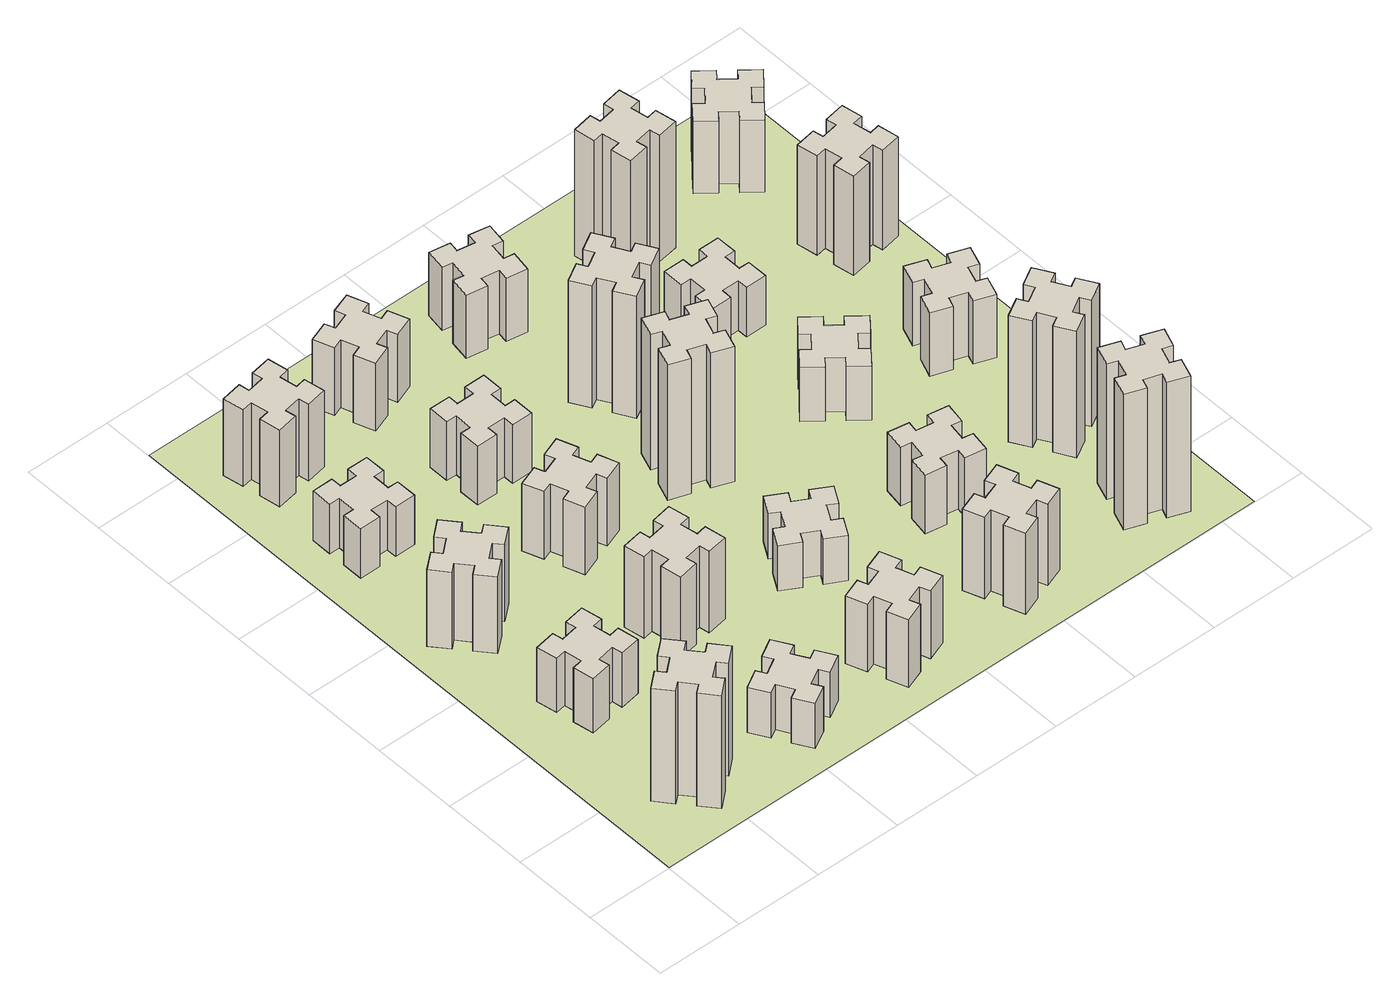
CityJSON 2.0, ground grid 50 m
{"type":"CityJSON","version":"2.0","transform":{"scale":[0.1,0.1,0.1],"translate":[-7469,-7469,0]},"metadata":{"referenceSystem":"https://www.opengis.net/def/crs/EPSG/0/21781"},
"CityObjects":{
"building1":{"type":"Building","attributes":{"class":"1000","function":"1000","usage":"1000","yearOfConstruction":2016,"roofType":"1000","measuredHeight":75,"storeysAboveGround":30,"storeysBelowGround":0},"geometry":[{"type":"Solid","lod":"1","boundaries":[[[[0,1,2,3,4,5,6,7,8,9,10,11,12,13,14,15,16,17,18,19]],[[17,16,20,21]],[[16,15,22,20]],[[15,14,23,22]],[[14,13,24,23]],[[13,12,25,24]],[[12,11,26,25]],[[11,10,27,26]],[[10,9,28,27]],[[9,8,29,28]],[[8,7,30,29]],[[7,6,31,30]],[[6,5,32,31]],[[5,4,33,32]],[[4,3,34,33]],[[3,2,35,34]],[[2,1,36,35]],[[1,0,37,36]],[[0,19,38,37]],[[19,18,39,38]],[[18,17,21,39]],[[24,25,26,27,28,29,30,31,32,33,34,35,36,37,38,39,21,20,22,23]]]]}]},
"building2":{"type":"Building","attributes":{"class":"1000","function":"1000","usage":"1000","yearOfConstruction":2016,"roofType":"1000","measuredHeight":36,"storeysAboveGround":30,"storeysBelowGround":0},"geometry":[{"type":"Solid","lod":"1","boundaries":[[[[40,41,42,43,44,45,46,47,48,49,50,51,52,53,54,55,56,57,58,59]],[[57,56,60,61]],[[56,55,62,60]],[[55,54,63,62]],[[54,53,64,63]],[[53,52,65,64]],[[52,51,66,65]],[[51,50,67,66]],[[50,49,68,67]],[[49,48,69,68]],[[48,47,70,69]],[[47,46,71,70]],[[46,45,72,71]],[[45,44,73,72]],[[44,43,74,73]],[[43,42,75,74]],[[42,41,76,75]],[[41,40,77,76]],[[40,59,78,77]],[[59,58,79,78]],[[58,57,61,79]],[[64,65,66,67,68,69,70,71,72,73,74,75,76,77,78,79,61,60,62,63]]]]}]},
"building3":{"type":"Building","attributes":{"class":"1000","function":"1000","usage":"1000","yearOfConstruction":2016,"roofType":"1000","measuredHeight":51,"storeysAboveGround":30,"storeysBelowGround":0},"geometry":[{"type":"Solid","lod":"1","boundaries":[[[[80,81,82,83,84,85,86,87,88,89,90,91,92,93,94,95,96,97,98,99]],[[97,96,100,101]],[[96,95,102,100]],[[95,94,103,102]],[[94,93,104,103]],[[93,92,105,104]],[[92,91,106,105]],[[91,90,107,106]],[[90,89,108,107]],[[89,88,109,108]],[[88,87,110,109]],[[87,86,111,110]],[[86,85,112,111]],[[85,84,113,112]],[[84,83,114,113]],[[83,82,115,114]],[[82,81,116,115]],[[81,80,117,116]],[[80,99,118,117]],[[99,98,119,118]],[[98,97,101,119]],[[104,105,106,107,108,109,110,111,112,113,114,115,116,117,118,119,101,100,102,103]]]]}]},
"building4":{"type":"Building","attributes":{"class":"1000","function":"1000","usage":"1000","yearOfConstruction":2016,"roofType":"1000","measuredHeight":33,"storeysAboveGround":30,"storeysBelowGround":0},"geometry":[{"type":"Solid","lod":"1","boundaries":[[[[120,121,122,123,124,125,126,127,128,129,130,131,132,133,134,135,136,137,138,139]],[[137,136,140,141]],[[136,135,142,140]],[[135,134,143,142]],[[134,133,144,143]],[[133,132,145,144]],[[132,131,146,145]],[[131,130,147,146]],[[130,129,148,147]],[[129,128,149,148]],[[128,127,150,149]],[[127,126,151,150]],[[126,125,152,151]],[[125,124,153,152]],[[124,123,154,153]],[[123,122,155,154]],[[122,121,156,155]],[[121,120,157,156]],[[120,139,158,157]],[[139,138,159,158]],[[138,137,141,159]],[[144,145,146,147,148,149,150,151,152,153,154,155,156,157,158,159,141,140,142,143]]]]}]},
"building5":{"type":"Building","attributes":{"class":"1000","function":"1000","usage":"1000","yearOfConstruction":2016,"roofType":"1000","measuredHeight":30,"storeysAboveGround":30,"storeysBelowGround":0},"geometry":[{"type":"Solid","lod":"1","boundaries":[[[[160,161,162,163,164,165,166,167,168,169,170,171,172,173,174,175,176,177,178,179]],[[177,176,180,181]],[[176,175,182,180]],[[175,174,183,182]],[[174,173,184,183]],[[173,172,185,184]],[[172,171,186,185]],[[171,170,187,186]],[[170,169,188,187]],[[169,168,189,188]],[[168,167,190,189]],[[167,166,191,190]],[[166,165,192,191]],[[165,164,193,192]],[[164,163,194,193]],[[163,162,195,194]],[[162,161,196,195]],[[161,160,197,196]],[[160,179,198,197]],[[179,178,199,198]],[[178,177,181,199]],[[184,185,186,187,188,189,190,191,192,193,194,195,196,197,198,199,181,180,182,183]]]]}]},
"building6":{"type":"Building","attributes":{"class":"1000","function":"1000","usage":"1000","yearOfConstruction":2016,"roofType":"1000","measuredHeight":51,"storeysAboveGround":30,"storeysBelowGround":0},"geometry":[{"type":"Solid","lod":"1","boundaries":[[[[200,201,202,203,204,205,206,207,208,209,210,211,212,213,214,215,216,217,218,219]],[[217,216,220,221]],[[216,215,222,220]],[[215,214,223,222]],[[214,213,224,223]],[[213,212,225,224]],[[212,211,226,225]],[[211,210,227,226]],[[210,209,228,227]],[[209,208,229,228]],[[208,207,230,229]],[[207,206,231,230]],[[206,205,232,231]],[[205,204,233,232]],[[204,203,234,233]],[[203,202,235,234]],[[202,201,236,235]],[[201,200,237,236]],[[200,219,238,237]],[[219,218,239,238]],[[218,217,221,239]],[[224,225,226,227,228,229,230,231,232,233,234,235,236,237,238,239,221,220,222,223]]]]}]},
"building7":{"type":"Building","attributes":{"class":"1000","function":"1000","usage":"1000","yearOfConstruction":2016,"roofType":"1000","measuredHeight":54,"storeysAboveGround":30,"storeysBelowGround":0},"geometry":[{"type":"Solid","lod":"1","boundaries":[[[[240,241,242,243,244,245,246,247,248,249,250,251,252,253,254,255,256,257,258,259]],[[257,256,260,261]],[[256,255,262,260]],[[255,254,263,262]],[[254,253,264,263]],[[253,252,265,264]],[[252,251,266,265]],[[251,250,267,266]],[[250,249,268,267]],[[249,248,269,268]],[[248,247,270,269]],[[247,246,271,270]],[[246,245,272,271]],[[245,244,273,272]],[[244,243,274,273]],[[243,242,275,274]],[[242,241,276,275]],[[241,240,277,276]],[[240,259,278,277]],[[259,258,279,278]],[[258,257,261,279]],[[264,265,266,267,268,269,270,271,272,273,274,275,276,277,278,279,261,260,262,263]]]]}]},
"building8":{"type":"Building","attributes":{"class":"1000","function":"1000","usage":"1000","yearOfConstruction":2016,"roofType":"1000","measuredHeight":45,"storeysAboveGround":30,"storeysBelowGround":0},"geometry":[{"type":"Solid","lod":"1","boundaries":[[[[280,281,282,283,284,285,286,287,288,289,290,291,292,293,294,295,296,297,298,299]],[[297,296,300,301]],[[296,295,302,300]],[[295,294,303,302]],[[294,293,304,303]],[[293,292,305,304]],[[292,291,306,305]],[[291,290,307,306]],[[290,289,308,307]],[[289,288,309,308]],[[288,287,310,309]],[[287,286,311,310]],[[286,285,312,311]],[[285,284,313,312]],[[284,283,314,313]],[[283,282,315,314]],[[282,281,316,315]],[[281,280,317,316]],[[280,299,318,317]],[[299,298,319,318]],[[298,297,301,319]],[[304,305,306,307,308,309,310,311,312,313,314,315,316,317,318,319,301,300,302,303]]]]}]},
"building9":{"type":"Building","attributes":{"class":"1000","function":"1000","usage":"1000","yearOfConstruction":2016,"roofType":"1000","measuredHeight":45,"storeysAboveGround":30,"storeysBelowGround":0},"geometry":[{"type":"Solid","lod":"1","boundaries":[[[[320,321,322,323,324,325,326,327,328,329,330,331,332,333,334,335,336,337,338,339]],[[337,336,340,341]],[[336,335,342,340]],[[335,334,343,342]],[[334,333,344,343]],[[333,332,345,344]],[[332,331,346,345]],[[331,330,347,346]],[[330,329,348,347]],[[329,328,349,348]],[[328,327,350,349]],[[327,326,351,350]],[[326,325,352,351]],[[325,324,353,352]],[[324,323,354,353]],[[323,322,355,354]],[[322,321,356,355]],[[321,320,357,356]],[[320,339,358,357]],[[339,338,359,358]],[[338,337,341,359]],[[344,345,346,347,348,349,350,351,352,353,354,355,356,357,358,359,341,340,342,343]]]]}]},
"building10":{"type":"Building","attributes":{"class":"1000","function":"1000","usage":"1000","yearOfConstruction":2016,"roofType":"1000","measuredHeight":39,"storeysAboveGround":30,"storeysBelowGround":0},"geometry":[{"type":"Solid","lod":"1","boundaries":[[[[360,361,362,363,364,365,366,367,368,369,370,371,372,373,374,375,376,377,378,379]],[[377,376,380,381]],[[376,375,382,380]],[[375,374,383,382]],[[374,373,384,383]],[[373,372,385,384]],[[372,371,386,385]],[[371,370,387,386]],[[370,369,388,387]],[[369,368,389,388]],[[368,367,390,389]],[[367,366,391,390]],[[366,365,392,391]],[[365,364,393,392]],[[364,363,394,393]],[[363,362,395,394]],[[362,361,396,395]],[[361,360,397,396]],[[360,379,398,397]],[[379,378,399,398]],[[378,377,381,399]],[[384,385,386,387,388,389,390,391,392,393,394,395,396,397,398,399,381,380,382,383]]]]}]},
"building11":{"type":"Building","attributes":{"class":"1000","function":"1000","usage":"1000","yearOfConstruction":2016,"roofType":"1000","measuredHeight":45,"storeysAboveGround":30,"storeysBelowGround":0},"geometry":[{"type":"Solid","lod":"1","boundaries":[[[[400,401,402,403,404,405,406,407,408,409,410,411,412,413,414,415,416,417,418,419]],[[417,416,420,421]],[[416,415,422,420]],[[415,414,423,422]],[[414,413,424,423]],[[413,412,425,424]],[[412,411,426,425]],[[411,410,427,426]],[[410,409,428,427]],[[409,408,429,428]],[[408,407,430,429]],[[407,406,431,430]],[[406,405,432,431]],[[405,404,433,432]],[[404,403,434,433]],[[403,402,435,434]],[[402,401,436,435]],[[401,400,437,436]],[[400,419,438,437]],[[419,418,439,438]],[[418,417,421,439]],[[424,425,426,427,428,429,430,431,432,433,434,435,436,437,438,439,421,420,422,423]]]]}]},
"building12":{"type":"Building","attributes":{"class":"1000","function":"1000","usage":"1000","yearOfConstruction":2016,"roofType":"1000","measuredHeight":30,"storeysAboveGround":30,"storeysBelowGround":0},"geometry":[{"type":"Solid","lod":"1","boundaries":[[[[440,441,442,443,444,445,446,447,448,449,450,451,452,453,454,455,456,457,458,459]],[[457,456,460,461]],[[456,455,462,460]],[[455,454,463,462]],[[454,453,464,463]],[[453,452,465,464]],[[452,451,466,465]],[[451,450,467,466]],[[450,449,468,467]],[[449,448,469,468]],[[448,447,470,469]],[[447,446,471,470]],[[446,445,472,471]],[[445,444,473,472]],[[444,443,474,473]],[[443,442,475,474]],[[442,441,476,475]],[[441,440,477,476]],[[440,459,478,477]],[[459,458,479,478]],[[458,457,461,479]],[[464,465,466,467,468,469,470,471,472,473,474,475,476,477,478,479,461,460,462,463]]]]}]},
"building13":{"type":"Building","attributes":{"class":"1000","function":"1000","usage":"1000","yearOfConstruction":2016,"roofType":"1000","measuredHeight":90,"storeysAboveGround":30,"storeysBelowGround":0},"geometry":[{"type":"Solid","lod":"1","boundaries":[[[[480,481,482,483,484,485,486,487,488,489,490,491,492,493,494,495,496,497,498,499]],[[497,496,500,501]],[[496,495,502,500]],[[495,494,503,502]],[[494,493,504,503]],[[493,492,505,504]],[[492,491,506,505]],[[491,490,507,506]],[[490,489,508,507]],[[489,488,509,508]],[[488,487,510,509]],[[487,486,511,510]],[[486,485,512,511]],[[485,484,513,512]],[[484,483,514,513]],[[483,482,515,514]],[[482,481,516,515]],[[481,480,517,516]],[[480,499,518,517]],[[499,498,519,518]],[[498,497,501,519]],[[504,505,506,507,508,509,510,511,512,513,514,515,516,517,518,519,501,500,502,503]]]]}]},
"building14":{"type":"Building","attributes":{"class":"1000","function":"1000","usage":"1000","yearOfConstruction":2016,"roofType":"1000","measuredHeight":54,"storeysAboveGround":30,"storeysBelowGround":0},"geometry":[{"type":"Solid","lod":"1","boundaries":[[[[520,521,522,523,524,525,526,527,528,529,530,531,532,533,534,535,536,537,538,539]],[[537,536,540,541]],[[536,535,542,540]],[[535,534,543,542]],[[534,533,544,543]],[[533,532,545,544]],[[532,531,546,545]],[[531,530,547,546]],[[530,529,548,547]],[[529,528,549,548]],[[528,527,550,549]],[[527,526,551,550]],[[526,525,552,551]],[[525,524,553,552]],[[524,523,554,553]],[[523,522,555,554]],[[522,521,556,555]],[[521,520,557,556]],[[520,539,558,557]],[[539,538,559,558]],[[538,537,541,559]],[[544,545,546,547,548,549,550,551,552,553,554,555,556,557,558,559,541,540,542,543]]]]}]},
"building15":{"type":"Building","attributes":{"class":"1000","function":"1000","usage":"1000","yearOfConstruction":2016,"roofType":"1000","measuredHeight":81,"storeysAboveGround":30,"storeysBelowGround":0},"geometry":[{"type":"Solid","lod":"1","boundaries":[[[[560,561,562,563,564,565,566,567,568,569,570,571,572,573,574,575,576,577,578,579]],[[577,576,580,581]],[[576,575,582,580]],[[575,574,583,582]],[[574,573,584,583]],[[573,572,585,584]],[[572,571,586,585]],[[571,570,587,586]],[[570,569,588,587]],[[569,568,589,588]],[[568,567,590,589]],[[567,566,591,590]],[[566,565,592,591]],[[565,564,593,592]],[[564,563,594,593]],[[563,562,595,594]],[[562,561,596,595]],[[561,560,597,596]],[[560,579,598,597]],[[579,578,599,598]],[[578,577,581,599]],[[584,585,586,587,588,589,590,591,592,593,594,595,596,597,598,599,581,580,582,583]]]]}]},
"building16":{"type":"Building","attributes":{"class":"1000","function":"1000","usage":"1000","yearOfConstruction":2016,"roofType":"1000","measuredHeight":42,"storeysAboveGround":30,"storeysBelowGround":0},"geometry":[{"type":"Solid","lod":"1","boundaries":[[[[600,601,602,603,604,605,606,607,608,609,610,611,612,613,614,615,616,617,618,619]],[[617,616,620,621]],[[616,615,622,620]],[[615,614,623,622]],[[614,613,624,623]],[[613,612,625,624]],[[612,611,626,625]],[[611,610,627,626]],[[610,609,628,627]],[[609,608,629,628]],[[608,607,630,629]],[[607,606,631,630]],[[606,605,632,631]],[[605,604,633,632]],[[604,603,634,633]],[[603,602,635,634]],[[602,601,636,635]],[[601,600,637,636]],[[600,619,638,637]],[[619,618,639,638]],[[618,617,621,639]],[[624,625,626,627,628,629,630,631,632,633,634,635,636,637,638,639,621,620,622,623]]]]}]},
"building17":{"type":"Building","attributes":{"class":"1000","function":"1000","usage":"1000","yearOfConstruction":2016,"roofType":"1000","measuredHeight":39,"storeysAboveGround":30,"storeysBelowGround":0},"geometry":[{"type":"Solid","lod":"1","boundaries":[[[[640,641,642,643,644,645,646,647,648,649,650,651,652,653,654,655,656,657,658,659]],[[657,656,660,661]],[[656,655,662,660]],[[655,654,663,662]],[[654,653,664,663]],[[653,652,665,664]],[[652,651,666,665]],[[651,650,667,666]],[[650,649,668,667]],[[649,648,669,668]],[[648,647,670,669]],[[647,646,671,670]],[[646,645,672,671]],[[645,644,673,672]],[[644,643,674,673]],[[643,642,675,674]],[[642,641,676,675]],[[641,640,677,676]],[[640,659,678,677]],[[659,658,679,678]],[[658,657,661,679]],[[664,665,666,667,668,669,670,671,672,673,674,675,676,677,678,679,661,660,662,663]]]]}]},
"building18":{"type":"Building","attributes":{"class":"1000","function":"1000","usage":"1000","yearOfConstruction":2016,"roofType":"1000","measuredHeight":36,"storeysAboveGround":30,"storeysBelowGround":0},"geometry":[{"type":"Solid","lod":"1","boundaries":[[[[680,681,682,683,684,685,686,687,688,689,690,691,692,693,694,695,696,697,698,699]],[[697,696,700,701]],[[696,695,702,700]],[[695,694,703,702]],[[694,693,704,703]],[[693,692,705,704]],[[692,691,706,705]],[[691,690,707,706]],[[690,689,708,707]],[[689,688,709,708]],[[688,687,710,709]],[[687,686,711,710]],[[686,685,712,711]],[[685,684,713,712]],[[684,683,714,713]],[[683,682,715,714]],[[682,681,716,715]],[[681,680,717,716]],[[680,699,718,717]],[[699,698,719,718]],[[698,697,701,719]],[[704,705,706,707,708,709,710,711,712,713,714,715,716,717,718,719,701,700,702,703]]]]}]},
"building19":{"type":"Building","attributes":{"class":"1000","function":"1000","usage":"1000","yearOfConstruction":2016,"roofType":"1000","measuredHeight":33,"storeysAboveGround":30,"storeysBelowGround":0},"geometry":[{"type":"Solid","lod":"1","boundaries":[[[[720,721,722,723,724,725,726,727,728,729,730,731,732,733,734,735,736,737,738,739]],[[737,736,740,741]],[[736,735,742,740]],[[735,734,743,742]],[[734,733,744,743]],[[733,732,745,744]],[[732,731,746,745]],[[731,730,747,746]],[[730,729,748,747]],[[729,728,749,748]],[[728,727,750,749]],[[727,726,751,750]],[[726,725,752,751]],[[725,724,753,752]],[[724,723,754,753]],[[723,722,755,754]],[[722,721,756,755]],[[721,720,757,756]],[[720,739,758,757]],[[739,738,759,758]],[[738,737,741,759]],[[744,745,746,747,748,749,750,751,752,753,754,755,756,757,758,759,741,740,742,743]]]]}]},
"building20":{"type":"Building","attributes":{"class":"1000","function":"1000","usage":"1000","yearOfConstruction":2016,"roofType":"1000","measuredHeight":90,"storeysAboveGround":30,"storeysBelowGround":0},"geometry":[{"type":"Solid","lod":"1","boundaries":[[[[760,761,762,763,764,765,766,767,768,769,770,771,772,773,774,775,776,777,778,779]],[[777,776,780,781]],[[776,775,782,780]],[[775,774,783,782]],[[774,773,784,783]],[[773,772,785,784]],[[772,771,786,785]],[[771,770,787,786]],[[770,769,788,787]],[[769,768,789,788]],[[768,767,790,789]],[[767,766,791,790]],[[766,765,792,791]],[[765,764,793,792]],[[764,763,794,793]],[[763,762,795,794]],[[762,761,796,795]],[[761,760,797,796]],[[760,779,798,797]],[[779,778,799,798]],[[778,777,781,799]],[[784,785,786,787,788,789,790,791,792,793,794,795,796,797,798,799,781,780,782,783]]]]}]},
"building21":{"type":"Building","attributes":{"class":"1000","function":"1000","usage":"1000","yearOfConstruction":2016,"roofType":"1000","measuredHeight":84,"storeysAboveGround":30,"storeysBelowGround":0},"geometry":[{"type":"Solid","lod":"1","boundaries":[[[[800,801,802,803,804,805,806,807,808,809,810,811,812,813,814,815,816,817,818,819]],[[817,816,820,821]],[[816,815,822,820]],[[815,814,823,822]],[[814,813,824,823]],[[813,812,825,824]],[[812,811,826,825]],[[811,810,827,826]],[[810,809,828,827]],[[809,808,829,828]],[[808,807,830,829]],[[807,806,831,830]],[[806,805,832,831]],[[805,804,833,832]],[[804,803,834,833]],[[803,802,835,834]],[[802,801,836,835]],[[801,800,837,836]],[[800,819,838,837]],[[819,818,839,838]],[[818,817,821,839]],[[824,825,826,827,828,829,830,831,832,833,834,835,836,837,838,839,821,820,822,823]]]]}]},
"building22":{"type":"Building","attributes":{"class":"1000","function":"1000","usage":"1000","yearOfConstruction":2016,"roofType":"1000","measuredHeight":84,"storeysAboveGround":30,"storeysBelowGround":0},"geometry":[{"type":"Solid","lod":"1","boundaries":[[[[840,841,842,843,844,845,846,847,848,849,850,851,852,853,854,855,856,857,858,859]],[[857,856,860,861]],[[856,855,862,860]],[[855,854,863,862]],[[854,853,864,863]],[[853,852,865,864]],[[852,851,866,865]],[[851,850,867,866]],[[850,849,868,867]],[[849,848,869,868]],[[848,847,870,869]],[[847,846,871,870]],[[846,845,872,871]],[[845,844,873,872]],[[844,843,874,873]],[[843,842,875,874]],[[842,841,876,875]],[[841,840,877,876]],[[840,859,878,877]],[[859,858,879,878]],[[858,857,861,879]],[[864,865,866,867,868,869,870,871,872,873,874,875,876,877,878,879,861,860,862,863]]]]}]},
"building23":{"type":"Building","attributes":{"class":"1000","function":"1000","usage":"1000","yearOfConstruction":2016,"roofType":"1000","measuredHeight":42,"storeysAboveGround":30,"storeysBelowGround":0},"geometry":[{"type":"Solid","lod":"1","boundaries":[[[[880,881,882,883,884,885,886,887,888,889,890,891,892,893,894,895,896,897,898,899]],[[897,896,900,901]],[[896,895,902,900]],[[895,894,903,902]],[[894,893,904,903]],[[893,892,905,904]],[[892,891,906,905]],[[891,890,907,906]],[[890,889,908,907]],[[889,888,909,908]],[[888,887,910,909]],[[887,886,911,910]],[[886,885,912,911]],[[885,884,913,912]],[[884,883,914,913]],[[883,882,915,914]],[[882,881,916,915]],[[881,880,917,916]],[[880,899,918,917]],[[899,898,919,918]],[[898,897,901,919]],[[904,905,906,907,908,909,910,911,912,913,914,915,916,917,918,919,901,900,902,903]]]]}]},
"building24":{"type":"Building","attributes":{"class":"1000","function":"1000","usage":"1000","yearOfConstruction":2016,"roofType":"1000","measuredHeight":66,"storeysAboveGround":30,"storeysBelowGround":0},"geometry":[{"type":"Solid","lod":"1","boundaries":[[[[920,921,922,923,924,925,926,927,928,929,930,931,932,933,934,935,936,937,938,939]],[[937,936,940,941]],[[936,935,942,940]],[[935,934,943,942]],[[934,933,944,943]],[[933,932,945,944]],[[932,931,946,945]],[[931,930,947,946]],[[930,929,948,947]],[[929,928,949,948]],[[928,927,950,949]],[[927,926,951,950]],[[926,925,952,951]],[[925,924,953,952]],[[924,923,954,953]],[[923,922,955,954]],[[922,921,956,955]],[[921,920,957,956]],[[920,939,958,957]],[[939,938,959,958]],[[938,937,941,959]],[[944,945,946,947,948,949,950,951,952,953,954,955,956,957,958,959,941,940,942,943]]]]}]},
"building25":{"type":"Building","attributes":{"class":"1000","function":"1000","usage":"1000","yearOfConstruction":2016,"roofType":"1000","measuredHeight":48,"storeysAboveGround":30,"storeysBelowGround":0},"geometry":[{"type":"Solid","lod":"1","boundaries":[[[[960,961,962,963,964,965,966,967,968,969,970,971,972,973,974,975,976,977,978,979]],[[977,976,980,981]],[[976,975,982,980]],[[975,974,983,982]],[[974,973,984,983]],[[973,972,985,984]],[[972,971,986,985]],[[971,970,987,986]],[[970,969,988,987]],[[969,968,989,988]],[[968,967,990,989]],[[967,966,991,990]],[[966,965,992,991]],[[965,964,993,992]],[[964,963,994,993]],[[963,962,995,994]],[[962,961,996,995]],[[961,960,997,996]],[[960,979,998,997]],[[979,978,999,998]],[[978,977,981,999]],[[984,985,986,987,988,989,990,991,992,993,994,995,996,997,998,999,981,980,982,983]]]]}]},
"landuse1":{"type":"LandUse","attributes":{"name":"plot1","function":"1010"},"geometry":[{"type":"MultiSurface","lod":"1","boundaries":[[[1000,1001,1002,1003]]]}]}
},
"vertices":[
[443,492,0],[366,427,0],[328,473,0],[236,396,0],[313,304,0],[359,343,0],[423,266,0],[377,228,0],[454,136,0],[546,213,0],[508,259,0],[584,323,0],[623,277,0],[715,354,0],[638,446,0],[592,408,0],[527,484,0],[573,523,0],[496,615,0],[404,538,0],[527,484,750],[573,523,750],[592,408,750],[638,446,750],[715,354,750],[623,277,750],[584,323,750],[508,259,750],[546,213,750],[454,136,750],[377,228,750],[423,266,750],[359,343,750],[313,304,750],[236,396,750],[328,473,750],[366,427,750],[443,492,750],[404,538,750],[496,615,750],
[445,998,0],[544,1016,0],[554,957,0],[672,977,0],[651,1096,0],[592,1085,0],[575,1184,0],[634,1194,0],[613,1312,0],[495,1291,0],[505,1232,0],[407,1215,0],[397,1274,0],[278,1253,0],[299,1135,0],[358,1145,0],[376,1047,0],[317,1037,0],[337,918,0],[456,939,0],[376,1047,360],[317,1037,360],[358,1145,360],[299,1135,360],[278,1253,360],[397,1274,360],[407,1215,360],[505,1232,360],[495,1291,360],[613,1312,360],[634,1194,360],[575,1184,360],[592,1085,360],[651,1096,360],[672,977,360],[554,957,360],[544,1016,360],[445,998,360],[456,939,360],[337,918,360],
[492,1888,0],[427,1964,0],[473,2003,0],[396,2095,0],[304,2018,0],[343,1972,0],[266,1907,0],[228,1953,0],[136,1876,0],[213,1784,0],[259,1823,0],[323,1746,0],[277,1708,0],[354,1616,0],[446,1693,0],[408,1739,0],[484,1803,0],[523,1757,0],[615,1834,0],[538,1926,0],[484,1803,510],[523,1757,510],[408,1739,510],[446,1693,510],[354,1616,510],[277,1708,510],[323,1746,510],[259,1823,510],[213,1784,510],[136,1876,510],[228,1953,510],[266,1907,510],[343,1972,510],[304,2018,510],[396,2095,510],[473,2003,510],[427,1964,510],[492,1888,510],[538,1926,510],[615,1834,510],
[485,2545,0],[485,2645,0],[545,2645,0],[545,2765,0],[425,2765,0],[425,2705,0],[325,2705,0],[325,2765,0],[205,2765,0],[205,2645,0],[265,2645,0],[265,2545,0],[205,2545,0],[205,2425,0],[325,2425,0],[325,2485,0],[425,2485,0],[425,2425,0],[545,2425,0],[545,2545,0],[425,2485,330],[425,2425,330],[325,2485,330],[325,2425,330],[205,2425,330],[205,2545,330],[265,2545,330],[265,2645,330],[205,2645,330],[205,2765,330],[325,2765,330],[325,2705,330],[425,2705,330],[425,2765,330],[545,2765,330],[545,2645,330],[485,2645,330],[485,2545,330],[545,2545,330],[545,2425,330],
[1104,496,0],[1017,446,0],[987,498,0],[883,438,0],[943,334,0],[995,364,0],[1045,277,0],[993,247,0],[1053,143,0],[1157,203,0],[1127,255,0],[1214,305,0],[1244,253,0],[1348,313,0],[1288,417,0],[1236,387,0],[1186,474,0],[1238,504,0],[1178,608,0],[1074,548,0],[1186,474,300],[1238,504,300],[1236,387,300],[1288,417,300],[1348,313,300],[1244,253,300],[1214,305,300],[1127,255,300],[1157,203,300],[1053,143,300],[993,247,300],[1045,277,300],[995,364,300],[943,334,300],[883,438,300],[987,498,300],[1017,446,300],[1104,496,300],[1074,548,300],[1178,608,300],
[258,3265,0],[276,3167,0],[217,3157,0],[237,3038,0],[356,3059,0],[345,3118,0],[444,3136,0],[454,3077,0],[572,3097,0],[551,3216,0],[492,3205,0],[475,3304,0],[534,3314,0],[513,3432,0],[395,3411,0],[405,3352,0],[307,3335,0],[297,3394,0],[178,3373,0],[199,3255,0],[307,3335,510],[297,3394,510],[405,3352,510],[395,3411,510],[513,3432,510],[534,3314,510],[475,3304,510],[492,3205,510],[551,3216,510],[572,3097,510],[454,3077,510],[444,3136,510],[345,3118,510],[356,3059,510],[237,3038,510],[217,3157,510],[276,3167,510],[258,3265,510],[199,3255,510],[178,3373,510],
[1232,1185,0],[1215,1284,0],[1274,1294,0],[1253,1412,0],[1135,1391,0],[1145,1332,0],[1047,1315,0],[1037,1374,0],[918,1353,0],[939,1235,0],[998,1245,0],[1016,1147,0],[957,1137,0],[977,1018,0],[1096,1039,0],[1085,1098,0],[1184,1116,0],[1194,1057,0],[1312,1077,0],[1291,1196,0],[1184,1116,540],[1194,1057,540],[1085,1098,540],[1096,1039,540],[977,1018,540],[957,1137,540],[1016,1147,540],[998,1245,540],[939,1235,540],[918,1353,540],[1037,1374,540],[1047,1315,540],[1145,1332,540],[1135,1391,540],[1253,1412,540],[1274,1294,540],[1215,1284,540],[1232,1185,540],[1291,1196,540],[1312,1077,540],
[995,1965,0],[1029,1871,0],[973,1850,0],[1014,1737,0],[1127,1779,0],[1106,1835,0],[1200,1869,0],[1220,1813,0],[1333,1854,0],[1292,1967,0],[1236,1946,0],[1202,2040,0],[1258,2060,0],[1217,2173,0],[1104,2132,0],[1125,2076,0],[1031,2042,0],[1010,2098,0],[897,2057,0],[939,1944,0],[1031,2042,450],[1010,2098,450],[1125,2076,450],[1104,2132,450],[1217,2173,450],[1258,2060,450],[1202,2040,450],[1236,1946,450],[1292,1967,450],[1333,1854,450],[1220,1813,450],[1200,1869,450],[1106,1835,450],[1127,1779,450],[1014,1737,450],[973,1850,450],[1029,1871,450],[995,1965,450],[939,1944,450],[897,2057,450],
[1876,366,0],[1842,460,0],[1898,480,0],[1857,593,0],[1744,552,0],[1765,496,0],[1671,462,0],[1650,518,0],[1537,477,0],[1579,364,0],[1635,385,0],[1669,291,0],[1613,270,0],[1654,157,0],[1767,199,0],[1746,255,0],[1840,289,0],[1860,233,0],[1973,274,0],[1932,387,0],[1840,289,450],[1860,233,450],[1746,255,450],[1767,199,450],[1654,157,450],[1613,270,450],[1669,291,450],[1635,385,450],[1579,364,450],[1537,477,450],[1650,518,450],[1671,462,450],[1765,496,450],[1744,552,450],[1857,593,450],[1898,480,450],[1842,460,450],[1876,366,450],[1932,387,450],[1973,274,450],
[1005,2645,0],[1005,2545,0],[945,2545,0],[945,2425,0],[1065,2425,0],[1065,2485,0],[1165,2485,0],[1165,2425,0],[1285,2425,0],[1285,2545,0],[1225,2545,0],[1225,2645,0],[1285,2645,0],[1285,2765,0],[1165,2765,0],[1165,2705,0],[1065,2705,0],[1065,2765,0],[945,2765,0],[945,2645,0],[1065,2705,390],[1065,2765,390],[1165,2705,390],[1165,2765,390],[1285,2765,390],[1285,2645,390],[1225,2645,390],[1225,2545,390],[1285,2545,390],[1285,2425,390],[1165,2425,390],[1165,2485,390],[1065,2485,390],[1065,2425,390],[945,2425,390],[945,2545,390],[1005,2545,390],[1005,2645,390],[945,2645,390],[945,2765,390],
[1136,3326,0],[1102,3420,0],[1158,3440,0],[1117,3553,0],[1004,3512,0],[1025,3456,0],[931,3422,0],[910,3478,0],[797,3437,0],[839,3324,0],[895,3345,0],[929,3251,0],[873,3230,0],[914,3117,0],[1027,3159,0],[1006,3215,0],[1100,3249,0],[1120,3193,0],[1233,3234,0],[1192,3347,0],[1100,3249,450],[1120,3193,450],[1006,3215,450],[1027,3159,450],[914,3117,450],[873,3230,450],[929,3251,450],[895,3345,450],[839,3324,450],[797,3437,450],[910,3478,450],[931,3422,450],[1025,3456,450],[1004,3512,450],[1117,3553,450],[1158,3440,450],[1102,3420,450],[1136,3326,450],[1192,3347,450],[1233,3234,450],
[1757,1045,0],[1844,995,0],[1814,943,0],[1918,883,0],[1978,987,0],[1926,1017,0],[1976,1104,0],[2028,1074,0],[2088,1178,0],[1984,1238,0],[1954,1186,0],[1867,1236,0],[1897,1288,0],[1793,1348,0],[1733,1244,0],[1785,1214,0],[1735,1127,0],[1683,1157,0],[1623,1053,0],[1727,993,0],[1735,1127,300],[1683,1157,300],[1785,1214,300],[1733,1244,300],[1793,1348,300],[1897,1288,300],[1867,1236,300],[1954,1186,300],[1984,1238,300],[2088,1178,300],[2028,1074,300],[1976,1104,300],[1926,1017,300],[1978,987,300],[1918,883,300],[1814,943,300],[1844,995,300],[1757,1045,300],[1727,993,300],[1623,1053,300],
[1940,2042,0],[1846,2076,0],[1867,2132,0],[1754,2173,0],[1713,2060,0],[1769,2040,0],[1735,1946,0],[1679,1967,0],[1637,1854,0],[1750,1813,0],[1771,1869,0],[1865,1835,0],[1844,1779,0],[1957,1737,0],[1998,1850,0],[1942,1871,0],[1976,1965,0],[2032,1944,0],[2073,2057,0],[1960,2098,0],[1976,1965,900],[2032,1944,900],[1942,1871,900],[1998,1850,900],[1957,1737,900],[1844,1779,900],[1865,1835,900],[1771,1869,900],[1750,1813,900],[1637,1854,900],[1679,1967,900],[1735,1946,900],[1769,2040,900],[1713,2060,900],[1754,2173,900],[1867,2132,900],[1846,2076,900],[1940,2042,900],[1960,2098,900],[2073,2057,900],
[2616,366,0],[2582,460,0],[2638,480,0],[2597,593,0],[2484,552,0],[2505,496,0],[2411,462,0],[2390,518,0],[2277,477,0],[2319,364,0],[2375,385,0],[2409,291,0],[2353,270,0],[2394,157,0],[2507,199,0],[2486,255,0],[2580,289,0],[2600,233,0],[2713,274,0],[2672,387,0],[2580,289,540],[2600,233,540],[2486,255,540],[2507,199,540],[2394,157,540],[2353,270,540],[2409,291,540],[2375,385,540],[2319,364,540],[2277,477,540],[2390,518,540],[2411,462,540],[2505,496,540],[2484,552,540],[2597,593,540],[2638,480,540],[2582,460,540],[2616,366,540],[2672,387,540],[2713,274,540],
[1967,2475,0],[2054,2525,0],[2084,2473,0],[2188,2533,0],[2128,2637,0],[2076,2607,0],[2026,2694,0],[2078,2724,0],[2018,2828,0],[1914,2768,0],[1944,2716,0],[1857,2666,0],[1827,2718,0],[1723,2658,0],[1783,2554,0],[1835,2584,0],[1885,2497,0],[1833,2467,0],[1893,2363,0],[1997,2423,0],[1885,2497,810],[1833,2467,810],[1835,2584,810],[1783,2554,810],[1723,2658,810],[1827,2718,810],[1857,2666,810],[1944,2716,810],[1914,2768,810],[2018,2828,810],[2078,2724,810],[2026,2694,810],[2076,2607,810],[2128,2637,810],[2188,2533,810],[2084,2473,810],[2054,2525,810],[1967,2475,810],[1997,2423,810],[1893,2363,810],
[1687,3236,0],[1785,3218,0],[1775,3159,0],[1893,3138,0],[1914,3257,0],[1855,3267,0],[1872,3365,0],[1931,3355,0],[1952,3473,0],[1834,3494,0],[1824,3435,0],[1725,3452,0],[1736,3511,0],[1617,3532,0],[1597,3414,0],[1656,3404,0],[1638,3305,0],[1579,3316,0],[1558,3197,0],[1677,3177,0],[1638,3305,420],[1579,3316,420],[1656,3404,420],[1597,3414,420],[1617,3532,420],[1736,3511,420],[1725,3452,420],[1824,3435,420],[1834,3494,420],[1952,3473,420],[1931,3355,420],[1872,3365,420],[1855,3267,420],[1914,3257,420],[1893,3138,420],[1775,3159,420],[1785,3218,420],[1687,3236,420],[1677,3177,420],[1558,3197,420],
[2496,1084,0],[2478,985,0],[2419,996,0],[2398,877,0],[2517,857,0],[2527,916,0],[2625,898,0],[2615,839,0],[2733,818,0],[2754,937,0],[2695,947,0],[2712,1045,0],[2771,1035,0],[2792,1153,0],[2674,1174,0],[2664,1115,0],[2565,1132,0],[2576,1191,0],[2457,1212,0],[2437,1094,0],[2565,1132,390],[2576,1191,390],[2664,1115,390],[2674,1174,390],[2792,1153,390],[2771,1035,390],[2712,1045,390],[2695,947,390],[2754,937,390],[2733,818,390],[2615,839,390],[2625,898,390],[2527,916,390],[2517,857,390],[2398,877,390],[2419,996,390],[2478,985,390],[2496,1084,390],[2437,1094,390],[2457,1212,390],
[2747,1746,0],[2812,1823,0],[2858,1784,0],[2935,1876,0],[2843,1953,0],[2804,1907,0],[2728,1972,0],[2766,2018,0],[2674,2095,0],[2597,2003,0],[2643,1964,0],[2579,1888,0],[2533,1926,0],[2456,1834,0],[2548,1757,0],[2586,1803,0],[2663,1739,0],[2624,1693,0],[2716,1616,0],[2793,1708,0],[2663,1739,360],[2624,1693,360],[2586,1803,360],[2548,1757,360],[2456,1834,360],[2533,1926,360],[2579,1888,360],[2643,1964,360],[2597,2003,360],[2674,2095,360],[2766,2018,360],[2728,1972,360],[2804,1907,360],[2843,1953,360],[2935,1876,360],[2858,1784,360],[2812,1823,360],[2747,1746,360],[2793,1708,360],[2716,1616,360],
[2545,2485,0],[2645,2485,0],[2645,2425,0],[2765,2425,0],[2765,2545,0],[2705,2545,0],[2705,2645,0],[2765,2645,0],[2765,2765,0],[2645,2765,0],[2645,2705,0],[2545,2705,0],[2545,2765,0],[2425,2765,0],[2425,2645,0],[2485,2645,0],[2485,2545,0],[2425,2545,0],[2425,2425,0],[2545,2425,0],[2485,2545,330],[2425,2545,330],[2485,2645,330],[2425,2645,330],[2425,2765,330],[2545,2765,330],[2545,2705,330],[2645,2705,330],[2645,2765,330],[2765,2765,330],[2765,2645,330],[2705,2645,330],[2705,2545,330],[2765,2545,330],[2765,2425,330],[2645,2425,330],[2645,2485,330],[2545,2485,330],[2545,2425,330],[2425,2425,330],
[3422,291,0],[3456,385,0],[3512,364,0],[3553,477,0],[3440,518,0],[3420,462,0],[3326,496,0],[3347,552,0],[3234,593,0],[3193,480,0],[3249,460,0],[3215,366,0],[3159,387,0],[3117,274,0],[3230,233,0],[3251,289,0],[3345,255,0],[3324,199,0],[3437,157,0],[3478,270,0],[3345,255,900],[3324,199,900],[3251,289,900],[3230,233,900],[3117,274,900],[3159,387,900],[3215,366,900],[3249,460,900],[3193,480,900],[3234,593,900],[3347,552,900],[3326,496,900],[3420,462,900],[3440,518,900],[3553,477,900],[3512,364,900],[3456,385,900],[3422,291,900],[3478,270,900],[3437,157,900],
[2478,3265,0],[2496,3167,0],[2437,3157,0],[2457,3038,0],[2576,3059,0],[2565,3118,0],[2664,3136,0],[2674,3077,0],[2792,3097,0],[2771,3216,0],[2712,3205,0],[2695,3304,0],[2754,3314,0],[2733,3432,0],[2615,3411,0],[2625,3352,0],[2527,3335,0],[2517,3394,0],[2398,3373,0],[2419,3255,0],[2527,3335,840],[2517,3394,840],[2625,3352,840],[2615,3411,840],[2733,3432,840],[2754,3314,840],[2695,3304,840],[2712,3205,840],[2771,3216,840],[2792,3097,840],[2674,3077,840],[2664,3136,840],[2565,3118,840],[2576,3059,840],[2457,3038,840],[2437,3157,840],[2496,3167,840],[2478,3265,840],[2419,3255,840],[2398,3373,840],
[3215,1004,0],[3265,917,0],[3213,887,0],[3273,783,0],[3377,843,0],[3347,895,0],[3434,945,0],[3464,893,0],[3568,953,0],[3508,1057,0],[3456,1027,0],[3406,1114,0],[3458,1144,0],[3398,1248,0],[3294,1188,0],[3324,1136,0],[3237,1086,0],[3207,1138,0],[3103,1078,0],[3163,974,0],[3237,1086,840],[3207,1138,840],[3324,1136,840],[3294,1188,840],[3398,1248,840],[3458,1144,840],[3406,1114,840],[3456,1027,840],[3508,1057,840],[3568,953,840],[3464,893,840],[3434,945,840],[3347,895,840],[3377,843,840],[3273,783,840],[3213,887,840],[3265,917,840],[3215,1004,840],[3163,974,840],[3103,1078,840],
[3420,1842,0],[3326,1876,0],[3347,1932,0],[3234,1973,0],[3193,1860,0],[3249,1840,0],[3215,1746,0],[3159,1767,0],[3117,1654,0],[3230,1613,0],[3251,1669,0],[3345,1635,0],[3324,1579,0],[3437,1537,0],[3478,1650,0],[3422,1671,0],[3456,1765,0],[3512,1744,0],[3553,1857,0],[3440,1898,0],[3456,1765,420],[3512,1744,420],[3422,1671,420],[3478,1650,420],[3437,1537,420],[3324,1579,420],[3345,1635,420],[3251,1669,420],[3230,1613,420],[3117,1654,420],[3159,1767,420],[3215,1746,420],[3249,1840,420],[3193,1860,420],[3234,1973,420],[3347,1932,420],[3326,1876,420],[3420,1842,420],[3440,1898,420],[3553,1857,420],
[3318,2625,0],[3336,2527,0],[3277,2517,0],[3297,2398,0],[3416,2419,0],[3405,2478,0],[3504,2496,0],[3514,2437,0],[3632,2457,0],[3611,2576,0],[3552,2565,0],[3535,2664,0],[3594,2674,0],[3573,2792,0],[3455,2771,0],[3465,2712,0],[3367,2695,0],[3357,2754,0],[3238,2733,0],[3259,2615,0],[3367,2695,660],[3357,2754,660],[3465,2712,660],[3455,2771,660],[3573,2792,660],[3594,2674,660],[3535,2664,660],[3552,2565,660],[3611,2576,660],[3632,2457,660],[3514,2437,660],[3504,2496,660],[3405,2478,660],[3416,2419,660],[3297,2398,660],[3277,2517,660],[3336,2527,660],[3318,2625,660],[3259,2615,660],[3238,2733,660],
[3444,3387,0],[3368,3452,0],[3406,3498,0],[3314,3575,0],[3237,3483,0],[3283,3444,0],[3219,3368,0],[3173,3406,0],[3096,3314,0],[3188,3237,0],[3226,3283,0],[3303,3219,0],[3264,3173,0],[3356,3096,0],[3433,3188,0],[3387,3226,0],[3452,3303,0],[3498,3264,0],[3575,3356,0],[3483,3433,0],[3452,3303,480],[3498,3264,480],[3387,3226,480],[3433,3188,480],[3356,3096,480],[3264,3173,480],[3303,3219,480],[3226,3283,480],[3188,3237,480],[3096,3314,480],[3173,3406,480],[3219,3368,480],[3283,3444,480],[3237,3483,480],[3314,3575,480],[3406,3498,480],[3368,3452,480],[3444,3387,480],[3483,3433,480],[3575,3356,480],
[5,3705,0],[3705,3705,0],[3705,5,0],[5,5,0]
]}
